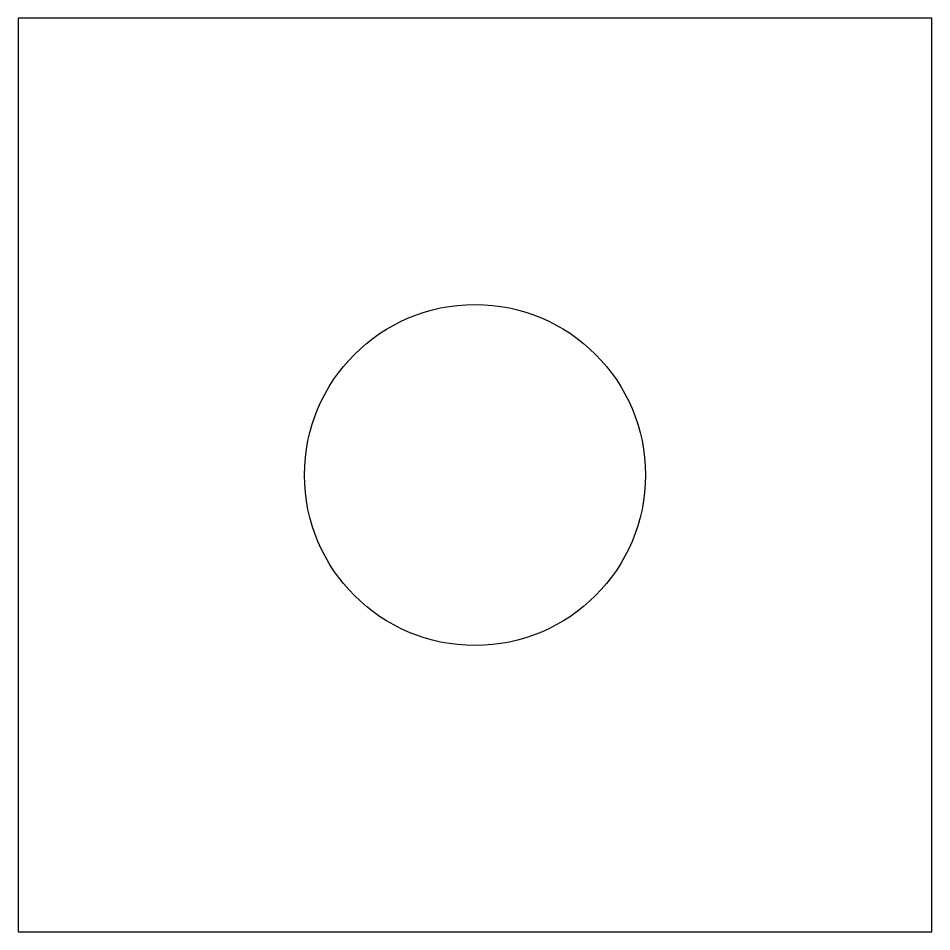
# Model space of a CAD drawing. Header units: millimetres. Extents: x -3.75 to 3.75, y -3.75 to 3.75.
import ezdxf

# ---------------------------------------------------------------- set-up
doc = ezdxf.new("R2010")
doc.units = ezdxf.units.MM
doc.layers.add('DRILL', color=6, linetype='Continuous')
doc.layers.add('OUTLINE', color=7, linetype='Continuous')

msp = doc.modelspace()

# ---------------------------------------------------------------- linework, layer by layer
at = {"layer": 'DRILL'}
msp.add_circle((0, 0), 1.4, dxfattribs=at)
at = {"layer": 'OUTLINE'}
msp.add_lwpolyline([(3.75, -3.75), (3.75, 3.75), (-3.75, 3.75), (-3.75, -3.75)], close=True, dxfattribs=at)

doc.saveas('drawing.dxf')
